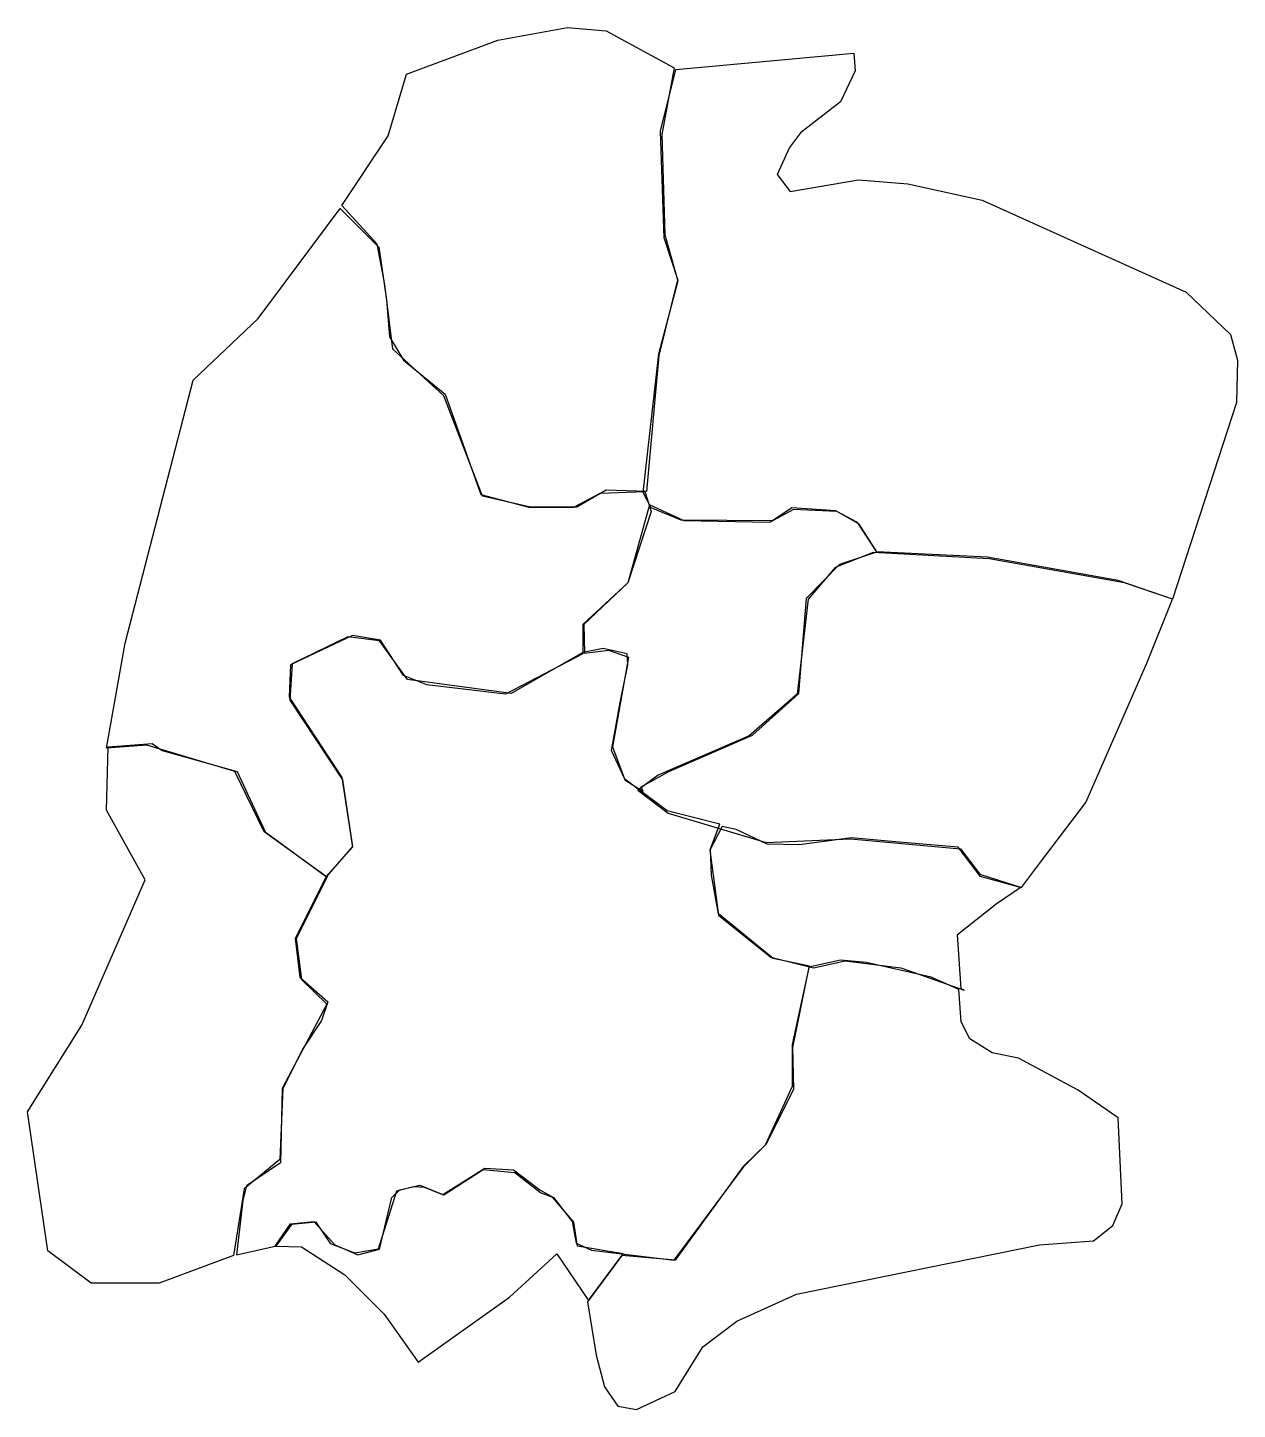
# Model space of a CAD drawing. Extents: x -217 to 230, y 188 to 698.
import ezdxf

# ---------------------------------------------------------------- set-up
doc = ezdxf.new("R2010")
doc.units = 0
doc.layers.add('Layer_1', color=7, linetype='CONTINUOUS')

msp = doc.modelspace()

# ---------------------------------------------------------------- linework, layer by layer
at = {"layer": 'Layer_1', "color": 7}
for points in [[(21.714286, 683.428572), (17.142857, 658.85714), (18.285714, 621.714284), (22.857143, 605.14286), (16, 577.14286), (11.428571, 526.85714), (-3.428571, 527.428572), (-14.285714, 521.14286), (-31.428571, 521.14286), (-49.142857, 525.14286), (-63.428571, 562.285716), (-82.285712, 579.428572), (-85.142856, 603.428572), (-88, 618.285716), (-101.142856, 632.571428), (-84, 658.285716), (-77.142858, 681.14286), (-43.428571, 693.714284), (-17.714286, 698.285716), (-3.428571, 697.14286), (21.714286, 683.428572)], [(22.285714, 682.857148), (88, 688.857148), (88.571432, 682.285716), (83.142856, 670.857148), (68.285714, 659.428572), (64.285714, 654.000004), (59.714286, 644.000004), (64.571429, 637.714284), (89.714288, 642.000004), (108, 640.571428), (135.428568, 634.571428), (210.857144, 600.571428), (227.142856, 584.857148), (229.714288, 575.428572), (229.428568, 559.714284), (205.714288, 487.14286), (185.714288, 494.000004), (137.428568, 502.571428), (96.571432, 504.571428), (90, 514.85714), (81.428568, 519.714284), (65.142858, 520.85714), (58, 516.000004), (24.285714, 516.285716), (13.142857, 520.85714), (10.285714, 526.571428), (16, 577.714284), (23.142857, 604.857148), (18, 620.571428), (16.571429, 660.000004), (22.285714, 682.857148)], [(10.857143, 526.85714), (13.142857, 519.428572), (4.571429, 493.14286), (-12, 477.714284), (-12, 466.85714), (-40.571429, 452.000004), (-69.714286, 455.428572), (-78.285714, 458.85714), (-86.857144, 472.000004), (-97.142856, 473.714284), (-120, 462.85714), (-120.571432, 450.85714), (-101.142856, 421.14286), (-97.142856, 395.428572), (-106.857144, 384.571428), (-129.714288, 401.14286), (-140.571432, 423.428572), (-173.142856, 433.14286), (-188, 432.000004), (-181.142856, 470.85714), (-156, 568.000004), (-132, 590.85714), (-101.714288, 631.428572), (-87.428568, 617.14286), (-84.571432, 597.714284), (-83.428568, 584.000004), (-78.285714, 575.428572), (-62.857143, 562.85714), (-49.714286, 525.714284), (-32, 521.14286), (-15.428571, 521.14286), (-5.714286, 526.285716), (10.857143, 526.85714)], [(9.428571, 417.714284), (19.714286, 423.428572), (50.571429, 436.85714), (67.714286, 452.285716), (70.571429, 487.428572), (82.857144, 500.000004), (96.571432, 504.571428), (89.428568, 515.428572), (81.714288, 519.428572), (65.714286, 520.285716), (56.857143, 515.428572), (25.428571, 516.000004), (12.571429, 522.000004), (4.571429, 493.14286), (-11.714286, 477.714284), (-11.428571, 467.14286), (-2.571429, 468.285716), (4.857143, 465.714284), (-1.142857, 432.571428), (3.428571, 420.285716), (10.285714, 416.000004), (9.428571, 417.714284)], [(150, 380.571428), (156.571432, 389.428572), (173.714288, 412.000004), (196.285712, 463.428572), (205.714288, 487.14286), (188, 493.14286), (138, 502.000004), (95.142856, 504.285716), (81.142856, 498.85714), (71.142858, 487.14286), (67.142858, 452.000004), (49.428571, 436.571428), (15.714286, 422.000004), (8.285714, 416.571428), (19.428571, 408.000004), (55.714286, 397.14286), (86.857144, 398.571428), (127.428568, 394.85714), (134.571432, 385.428572), (150, 380.571428)], [(-140, 244.85714), (-125.714288, 248.000004), (-120, 256.285716), (-111.428568, 257.14286), (-103.714288, 248.571428), (-95.142856, 244.85714), (-87.142856, 246.85714), (-82.571432, 266.000004), (-79.714286, 268.85714), (-72.285714, 270.571428), (-63.714286, 267.14286), (-48.285714, 276.85714), (-37.714286, 276.285716), (-28, 268.85714), (-22.857143, 266.000004), (-16, 257.14286), (-14.571429, 249.14286), (-8.857143, 246.571428), (21.714286, 242.85714), (47.714286, 277.714284), (55.428571, 285.428572), (65.428571, 307.14286), (65.428571, 322.571428), (71.714286, 351.428572), (58.285714, 354.285716), (38, 370.85714), (35.428571, 385.14286), (35.142857, 394.85714), (38.571429, 404.000004), (19.142857, 408.85714), (3.428571, 420.571428), (-1.428571, 431.14286), (1.714286, 448.85714), (4.571429, 462.85714), (4.285714, 466.85714), (-4.571429, 468.85714), (-12, 467.428572), (-38.571429, 452.285716), (-76.857143, 457.428572), (-87.142856, 471.714284), (-98.857144, 473.14286), (-119.428568, 463.14286), (-120.285712, 449.714284), (-100.857144, 420.285716), (-97.142856, 395.714284), (-106, 385.428572), (-118, 361.714284), (-116, 346.571428), (-106.571432, 337.428572), (-123.142856, 306.285716), (-123.714288, 278.85714), (-136.285712, 270.285716), (-137.714288, 264.85714), (-140, 244.85714)], [(-106.857144, 384.571428), (-118.285712, 361.714284), (-116.571432, 347.428572), (-106.285712, 338.285716), (-108.571432, 331.428572), (-115.428568, 321.14286), (-122.857144, 306.285716), (-124, 280.000004), (-137.142856, 269.14286), (-141.142856, 244.571428), (-168.571432, 234.285716), (-193.714288, 234.285716), (-209.714288, 246.285716), (-217.142856, 297.714284), (-197.142856, 329.714284), (-173.714288, 383.428572), (-188, 409.14286), (-187.428568, 432.571428), (-171.142856, 433.714284), (-167.428568, 431.14286), (-139.714288, 423.428572), (-129.428568, 401.14286), (-106.857144, 384.571428)], [(127.714288, 343.14286), (126.285712, 363.14286), (140.571432, 374.571428), (149.428568, 380.571428), (134.857144, 384.571428), (126.571432, 395.428572), (103.428568, 397.428572), (87.142856, 398.85714), (68, 396.285716), (56, 396.571428), (44.571429, 402.000004), (39.428571, 403.14286), (34.857143, 394.285716), (38, 370.285716), (57.428571, 354.85714), (73.142858, 350.85714), (84.857144, 353.428572), (105.428568, 350.85714), (128.857144, 342.571428), (127.714288, 343.14286)], [(-10.285714, 227.428572), (-7.142857, 207.714284), (-4, 196.000004), (0.857143, 188.85714), (7.714286, 187.714284), (22, 194.285716), (32.285714, 210.85714), (44.857143, 220.285716), (66.857143, 230.285716), (156.571432, 248.571428), (176.571432, 250.000004), (183.714288, 255.714284), (187.142856, 263.714284), (185.714288, 295.428572), (170.857144, 305.714284), (148.857144, 317.428572), (139.142856, 319.428572), (130.857144, 324.571428), (127.714288, 330.85714), (126.857144, 342.85714), (116.571432, 347.428572), (92.571432, 352.85714), (83.142856, 353.714284), (71.428571, 351.14286), (65.428571, 321.428572), (65.714286, 306.000004), (55.714286, 285.714284), (47.142858, 277.428572), (22, 242.85714), (2.285714, 244.571428), (-10.285714, 227.428572)], [(-125.428568, 248.000004), (-116, 247.714284), (-100, 237.428572), (-85.428568, 222.85714), (-72.857143, 205.14286), (-39.142858, 229.14286), (-21.714286, 245.14286), (-10, 228.000004), (2.857143, 245.14286), (-14, 248.000004), (-15.428571, 256.85714), (-23.142857, 266.000004), (-27.714286, 267.714284), (-37.142858, 275.14286), (-48.857143, 276.285716), (-63.428571, 266.85714), (-70.571429, 269.714284), (-74.571429, 270.000004), (-80.857144, 268.285716), (-87.714288, 246.85714), (-96.285712, 245.428572), (-105.142856, 248.85714), (-110.571432, 256.85714), (-119.714288, 256.000004), (-125.428568, 248.000004)]]:
    msp.add_lwpolyline(points, close=True, dxfattribs=at)

doc.saveas('drawing.dxf')
